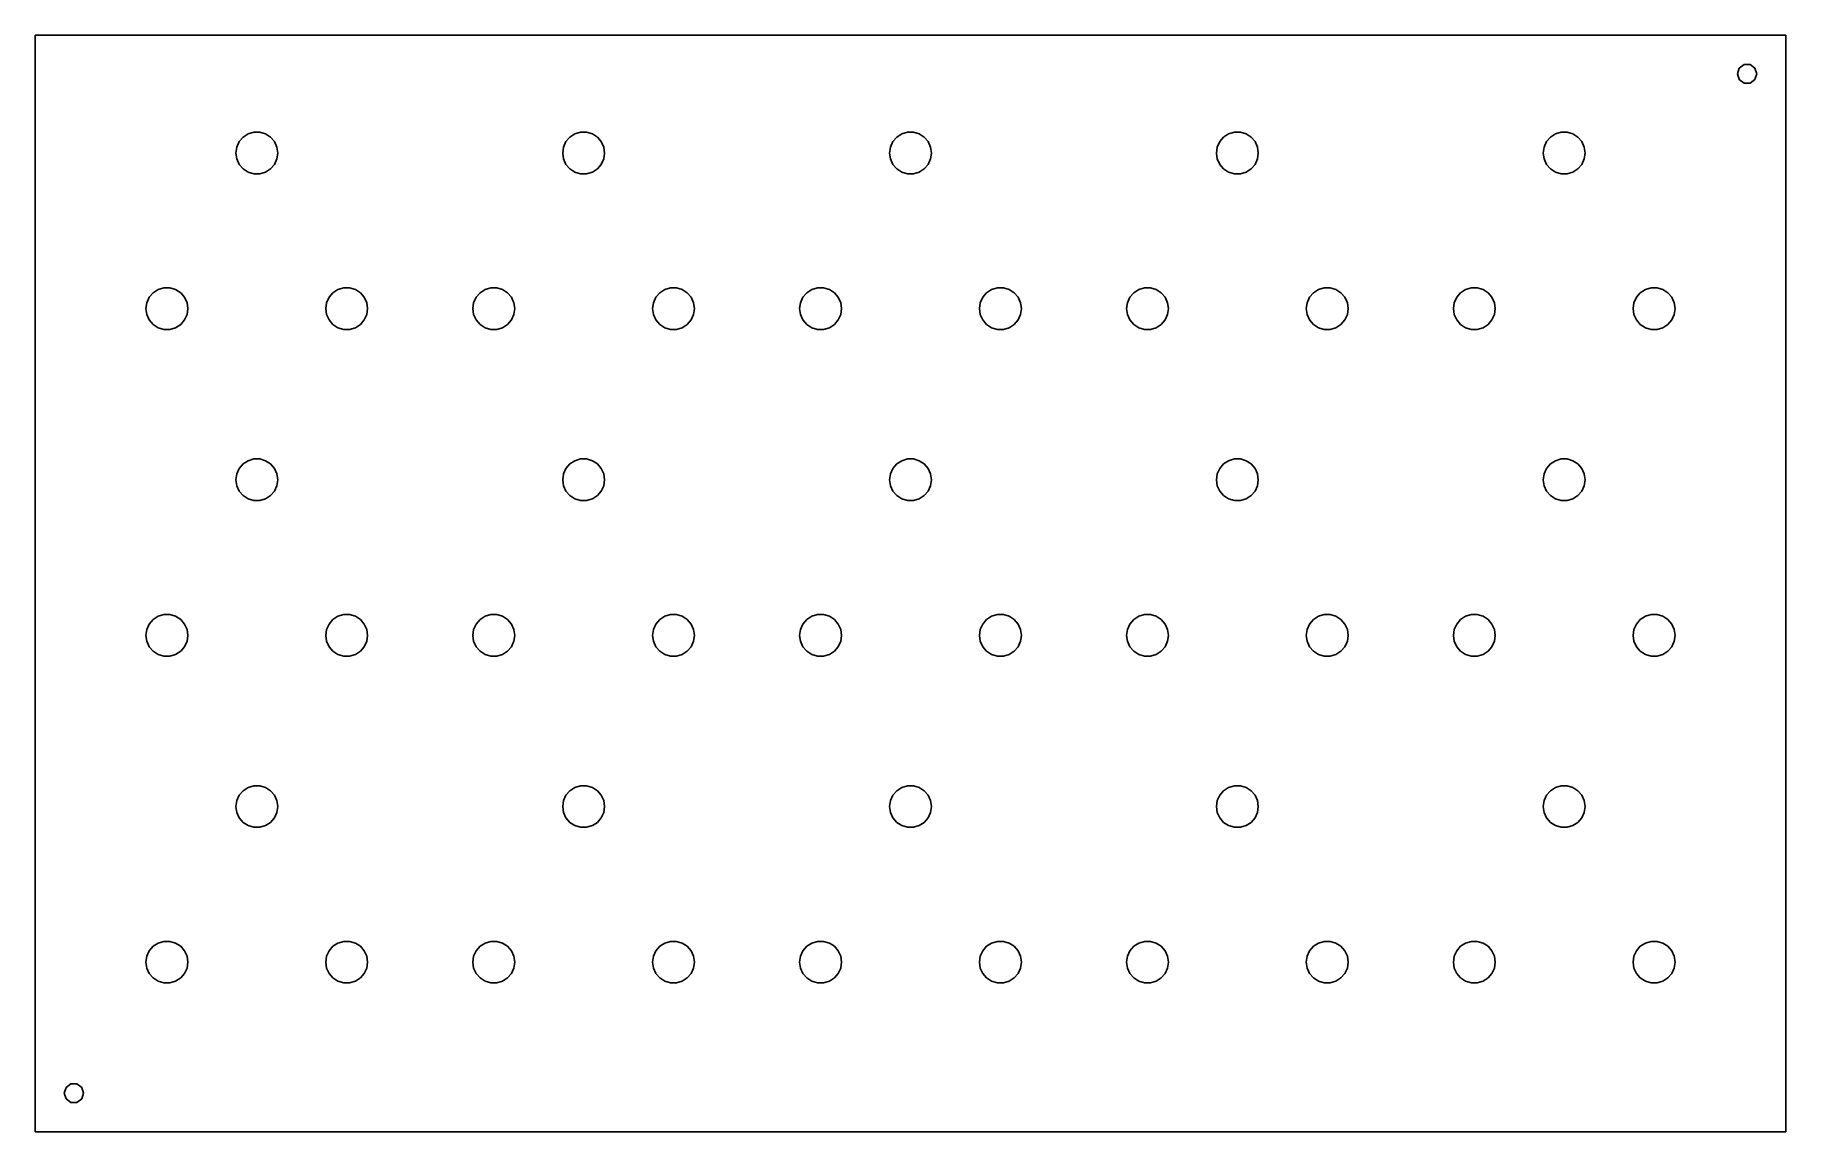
# Model space of a CAD drawing. Header units: metres. Extents: x -286 to 286, y -179 to 179.
import ezdxf

# ---------------------------------------------------------------- set-up
doc = ezdxf.new("R2010")
doc.units = ezdxf.units.M

msp = doc.modelspace()

# ---------------------------------------------------------------- linework, layer by layer
for p, q in [((285.75, 179.07), (-285.75, 179.07)), ((-285.75, 179.07), (-285.75, -179.07)), ((285.75, -179.07), (285.75, 179.07)), ((269.875, 166.37), (270.481, 168.236)), ((270.481, 164.504), (269.875, 166.37)), ((270.481, 168.236), (272.069, 169.39)), ((272.069, 169.39), (274.031, 169.39)), ((274.031, 169.39), (275.619, 168.236)), ((275.619, 168.236), (276.225, 166.37)), ((276.225, 166.37), (275.619, 164.504)), ((272.069, 163.35), (270.481, 164.504)), ((274.031, 163.35), (272.069, 163.35)), ((275.619, 164.504), (274.031, 163.35)), ((-219.933, 142.477), (-219.123, 144.25)), ((-219.123, 144.25), (-217.846, 145.724)), ((-217.846, 145.724), (-216.206, 146.778)), ((-216.206, 146.778), (-214.335, 147.327)), ((-214.335, 147.327), (-212.385, 147.327)), ((-212.385, 147.327), (-210.514, 146.778)), ((-210.514, 146.778), (-208.874, 145.724)), ((-208.874, 145.724), (-207.597, 144.25)), ((-207.597, 144.25), (-206.787, 142.477)), ((-113.253, 142.477), (-112.443, 144.25)), ((-112.443, 144.25), (-111.166, 145.724)), ((-111.166, 145.724), (-109.526, 146.778)), ((-109.526, 146.778), (-107.655, 147.327)), ((-107.655, 147.327), (-105.705, 147.327)), ((-105.705, 147.327), (-103.834, 146.778)), ((-103.834, 146.778), (-102.194, 145.724)), ((-102.194, 145.724), (-100.917, 144.25)), ((-100.917, 144.25), (-100.107, 142.477)), ((-6.57253, 142.477), (-5.76257, 144.25)), ((-5.76257, 144.25), (-4.48579, 145.724)), ((-4.48579, 145.724), (-2.84558, 146.778)), ((-2.84558, 146.778), (-0.97485, 147.327)), ((-0.97485, 147.327), (0.97485, 147.327)), ((0.97485, 147.327), (2.84558, 146.778)), ((2.84558, 146.778), (4.48579, 145.724)), ((4.48579, 145.724), (5.76257, 144.25)), ((5.76257, 144.25), (6.57253, 142.477)), ((100.107, 142.477), (100.917, 144.25)), ((100.917, 144.25), (102.194, 145.724)), ((102.194, 145.724), (103.834, 146.778)), ((103.834, 146.778), (105.705, 147.327)), ((105.705, 147.327), (107.655, 147.327)), ((107.655, 147.327), (109.526, 146.778)), ((109.526, 146.778), (111.166, 145.724)), ((111.166, 145.724), (112.443, 144.25)), ((112.443, 144.25), (113.253, 142.477)), ((206.787, 142.477), (207.597, 144.25)), ((207.597, 144.25), (208.874, 145.724)), ((208.874, 145.724), (210.514, 146.778)), ((210.514, 146.778), (212.385, 147.327)), ((212.385, 147.327), (214.335, 147.327)), ((214.335, 147.327), (216.206, 146.778)), ((216.206, 146.778), (217.846, 145.724)), ((217.846, 145.724), (219.123, 144.25)), ((219.123, 144.25), (219.933, 142.477)), ((-220.21, 140.547), (-219.933, 142.477)), ((-219.933, 138.617), (-220.21, 140.547)), ((-219.123, 136.843), (-219.933, 138.617)), ((-206.787, 138.617), (-207.597, 136.843)), ((-206.787, 142.477), (-206.51, 140.547)), ((-206.51, 140.547), (-206.787, 138.617)), ((-113.53, 140.547), (-113.253, 142.477)), ((-113.253, 138.617), (-113.53, 140.547)), ((-112.443, 136.843), (-113.253, 138.617)), ((-100.107, 138.617), (-100.917, 136.843)), ((-100.107, 142.477), (-99.83, 140.547)), ((-99.83, 140.547), (-100.107, 138.617)), ((-6.84999, 140.547), (-6.57253, 142.477)), ((-6.57253, 138.617), (-6.84999, 140.547)), ((-5.76257, 136.843), (-6.57253, 138.617)), ((6.57253, 138.617), (5.76257, 136.843)), ((6.57253, 142.477), (6.84999, 140.547)), ((6.84999, 140.547), (6.57253, 138.617)), ((99.83, 140.547), (100.107, 142.477)), ((100.107, 138.617), (99.83, 140.547)), ((100.917, 136.843), (100.107, 138.617)), ((113.253, 138.617), (112.443, 136.843)), ((113.253, 142.477), (113.53, 140.547)), ((113.53, 140.547), (113.253, 138.617)), ((206.51, 140.547), (206.787, 142.477)), ((206.787, 138.617), (206.51, 140.547)), ((207.597, 136.843), (206.787, 138.617)), ((219.933, 138.617), (219.123, 136.843)), ((219.933, 142.477), (220.21, 140.547)), ((220.21, 140.547), (219.933, 138.617)), ((-217.846, 135.37), (-219.123, 136.843)), ((-216.206, 134.316), (-217.846, 135.37)), ((-214.335, 133.766), (-216.206, 134.316)), ((-212.385, 133.766), (-214.335, 133.766)), ((-210.514, 134.316), (-212.385, 133.766)), ((-208.874, 135.37), (-210.514, 134.316)), ((-207.597, 136.843), (-208.874, 135.37)), ((-111.166, 135.37), (-112.443, 136.843)), ((-109.526, 134.316), (-111.166, 135.37)), ((-107.655, 133.766), (-109.526, 134.316)), ((-105.705, 133.766), (-107.655, 133.766)), ((-103.834, 134.316), (-105.705, 133.766)), ((-102.194, 135.37), (-103.834, 134.316)), ((-100.917, 136.843), (-102.194, 135.37)), ((-4.48579, 135.37), (-5.76257, 136.843)), ((-2.84558, 134.316), (-4.48579, 135.37)), ((-0.97485, 133.766), (-2.84558, 134.316)), ((0.97485, 133.766), (-0.97485, 133.766)), ((2.84558, 134.316), (0.97485, 133.766)), ((4.48579, 135.37), (2.84558, 134.316)), ((5.76257, 136.843), (4.48579, 135.37)), ((102.194, 135.37), (100.917, 136.843)), ((103.834, 134.316), (102.194, 135.37)), ((105.705, 133.766), (103.834, 134.316)), ((107.655, 133.766), (105.705, 133.766)), ((109.526, 134.316), (107.655, 133.766)), ((111.166, 135.37), (109.526, 134.316)), ((112.443, 136.843), (111.166, 135.37)), ((208.874, 135.37), (207.597, 136.843)), ((210.514, 134.316), (208.874, 135.37)), ((212.385, 133.766), (210.514, 134.316)), ((214.335, 133.766), (212.385, 133.766)), ((216.206, 134.316), (214.335, 133.766)), ((217.846, 135.37), (216.206, 134.316)), ((219.123, 136.843), (217.846, 135.37)), ((-249.539, 89.7467), (-249.262, 91.6765)), ((-249.262, 91.6765), (-248.452, 93.4501)), ((-248.452, 93.4501), (-247.175, 94.9236)), ((-247.175, 94.9236), (-245.535, 95.9776)), ((-245.535, 95.9776), (-243.664, 96.5269)), ((-243.664, 96.5269), (-241.715, 96.5269)), ((-241.715, 96.5269), (-239.844, 95.9776)), ((-239.844, 95.9776), (-238.204, 94.9236)), ((-238.204, 94.9236), (-236.927, 93.4501)), ((-236.927, 93.4501), (-236.117, 91.6765)), ((-236.117, 91.6765), (-235.839, 89.7467)), ((-190.881, 89.7467), (-190.603, 91.6765)), ((-190.603, 91.6765), (-189.793, 93.4501)), ((-189.793, 93.4501), (-188.516, 94.9236)), ((-188.516, 94.9236), (-186.876, 95.9776)), ((-186.876, 95.9776), (-185.005, 96.5269)), ((-185.005, 96.5269), (-183.056, 96.5269)), ((-183.056, 96.5269), (-181.185, 95.9776)), ((-181.185, 95.9776), (-179.545, 94.9236)), ((-179.545, 94.9236), (-178.268, 93.4501)), ((-178.268, 93.4501), (-177.458, 91.6765)), ((-177.458, 91.6765), (-177.181, 89.7467)), ((-142.859, 89.7467), (-142.582, 91.6765)), ((-142.582, 91.6765), (-141.772, 93.4501)), ((-141.772, 93.4501), (-140.495, 94.9236)), ((-140.495, 94.9236), (-138.855, 95.9776)), ((-138.855, 95.9776), (-136.984, 96.5269)), ((-136.984, 96.5269), (-135.035, 96.5269)), ((-135.035, 96.5269), (-133.164, 95.9776)), ((-133.164, 95.9776), (-131.524, 94.9236)), ((-131.524, 94.9236), (-130.247, 93.4501)), ((-130.247, 93.4501), (-129.437, 91.6765)), ((-129.437, 91.6765), (-129.159, 89.7467)), ((-84.2006, 89.7467), (-83.9231, 91.6765)), ((-83.9231, 91.6765), (-83.1132, 93.4501)), ((-83.1132, 93.4501), (-81.8364, 94.9236)), ((-81.8364, 94.9236), (-80.1962, 95.9776)), ((-80.1962, 95.9776), (-78.3255, 96.5269)), ((-78.3255, 96.5269), (-76.3757, 96.5269)), ((-76.3757, 96.5269), (-74.505, 95.9776)), ((-74.505, 95.9776), (-72.8648, 94.9236)), ((-72.8648, 94.9236), (-71.588, 93.4501)), ((-71.588, 93.4501), (-70.7781, 91.6765)), ((-70.7781, 91.6765), (-70.5006, 89.7467)), ((-36.1794, 89.7467), (-35.9019, 91.6765)), ((-35.9019, 91.6765), (-35.092, 93.4501)), ((-35.092, 93.4501), (-33.8152, 94.9236)), ((-33.8152, 94.9236), (-32.175, 95.9776)), ((-32.175, 95.9776), (-30.3042, 96.5269)), ((-30.3042, 96.5269), (-28.3545, 96.5269)), ((-28.3545, 96.5269), (-26.4838, 95.9776)), ((-26.4838, 95.9776), (-24.8436, 94.9236)), ((-24.8436, 94.9236), (-23.5668, 93.4501)), ((-23.5668, 93.4501), (-22.7569, 91.6765)), ((-22.7569, 91.6765), (-22.4794, 89.7467)), ((22.4794, 89.7467), (22.7569, 91.6765)), ((22.7569, 91.6765), (23.5668, 93.4501)), ((23.5668, 93.4501), (24.8436, 94.9236)), ((24.8436, 94.9236), (26.4838, 95.9776)), ((26.4838, 95.9776), (28.3545, 96.5269)), ((28.3545, 96.5269), (30.3042, 96.5269)), ((30.3042, 96.5269), (32.175, 95.9776)), ((32.175, 95.9776), (33.8152, 94.9236)), ((33.8152, 94.9236), (35.092, 93.4501)), ((35.092, 93.4501), (35.9019, 91.6765)), ((35.9019, 91.6765), (36.1794, 89.7467)), ((70.5006, 89.7467), (70.7781, 91.6765)), ((70.7781, 91.6765), (71.588, 93.4501)), ((71.588, 93.4501), (72.8648, 94.9236)), ((72.8648, 94.9236), (74.505, 95.9776)), ((74.505, 95.9776), (76.3757, 96.5269)), ((76.3757, 96.5269), (78.3255, 96.5269)), ((78.3255, 96.5269), (80.1962, 95.9776)), ((80.1962, 95.9776), (81.8364, 94.9236)), ((81.8364, 94.9236), (83.1132, 93.4501)), ((83.1132, 93.4501), (83.9231, 91.6765)), ((83.9231, 91.6765), (84.2006, 89.7467)), ((129.159, 89.7467), (129.437, 91.6765)), ((129.437, 91.6765), (130.247, 93.4501)), ((130.247, 93.4501), (131.524, 94.9236)), ((131.524, 94.9236), (133.164, 95.9776)), ((133.164, 95.9776), (135.035, 96.5269)), ((135.035, 96.5269), (136.984, 96.5269)), ((136.984, 96.5269), (138.855, 95.9776)), ((138.855, 95.9776), (140.495, 94.9236)), ((140.495, 94.9236), (141.772, 93.4501)), ((141.772, 93.4501), (142.582, 91.6765)), ((142.582, 91.6765), (142.859, 89.7467)), ((177.181, 89.7467), (177.458, 91.6765)), ((177.458, 91.6765), (178.268, 93.4501)), ((178.268, 93.4501), (179.545, 94.9236)), ((179.545, 94.9236), (181.185, 95.9776)), ((181.185, 95.9776), (183.056, 96.5269)), ((183.056, 96.5269), (185.005, 96.5269)), ((185.005, 96.5269), (186.876, 95.9776)), ((186.876, 95.9776), (188.516, 94.9236)), ((188.516, 94.9236), (189.793, 93.4501)), ((189.793, 93.4501), (190.603, 91.6765)), ((190.603, 91.6765), (190.881, 89.7467)), ((235.839, 89.7467), (236.117, 91.6765)), ((236.117, 91.6765), (236.927, 93.4501)), ((236.927, 93.4501), (238.204, 94.9236)), ((238.204, 94.9236), (239.844, 95.9776)), ((239.844, 95.9776), (241.715, 96.5269)), ((241.715, 96.5269), (243.664, 96.5269)), ((243.664, 96.5269), (245.535, 95.9776)), ((245.535, 95.9776), (247.175, 94.9236)), ((247.175, 94.9236), (248.452, 93.4501)), ((248.452, 93.4501), (249.262, 91.6765)), ((249.262, 91.6765), (249.539, 89.7467)), ((-249.262, 87.8168), (-249.539, 89.7467)), ((-248.452, 86.0433), (-249.262, 87.8168)), ((-247.175, 84.5698), (-248.452, 86.0433)), ((-236.927, 86.0433), (-238.204, 84.5698)), ((-236.117, 87.8168), (-236.927, 86.0433)), ((-235.839, 89.7467), (-236.117, 87.8168)), ((-190.603, 87.8168), (-190.881, 89.7467)), ((-189.793, 86.0433), (-190.603, 87.8168)), ((-188.516, 84.5698), (-189.793, 86.0433)), ((-178.268, 86.0433), (-179.545, 84.5698)), ((-177.458, 87.8168), (-178.268, 86.0433)), ((-177.181, 89.7467), (-177.458, 87.8168)), ((-142.582, 87.8168), (-142.859, 89.7467)), ((-141.772, 86.0433), (-142.582, 87.8168)), ((-140.495, 84.5698), (-141.772, 86.0433)), ((-130.247, 86.0433), (-131.524, 84.5698)), ((-129.437, 87.8168), (-130.247, 86.0433)), ((-129.159, 89.7467), (-129.437, 87.8168)), ((-83.9231, 87.8168), (-84.2006, 89.7467)), ((-83.1132, 86.0433), (-83.9231, 87.8168)), ((-81.8364, 84.5698), (-83.1132, 86.0433)), ((-71.588, 86.0433), (-72.8648, 84.5698)), ((-70.7781, 87.8168), (-71.588, 86.0433)), ((-70.5006, 89.7467), (-70.7781, 87.8168)), ((-35.9019, 87.8168), (-36.1794, 89.7467)), ((-35.092, 86.0433), (-35.9019, 87.8168)), ((-33.8152, 84.5698), (-35.092, 86.0433)), ((-23.5668, 86.0433), (-24.8436, 84.5698)), ((-22.7569, 87.8168), (-23.5668, 86.0433)), ((-22.4794, 89.7467), (-22.7569, 87.8168)), ((22.7569, 87.8168), (22.4794, 89.7467)), ((23.5668, 86.0433), (22.7569, 87.8168)), ((24.8436, 84.5698), (23.5668, 86.0433)), ((35.092, 86.0433), (33.8152, 84.5698)), ((35.9019, 87.8168), (35.092, 86.0433)), ((36.1794, 89.7467), (35.9019, 87.8168)), ((70.7781, 87.8168), (70.5006, 89.7467)), ((71.588, 86.0433), (70.7781, 87.8168)), ((72.8648, 84.5698), (71.588, 86.0433)), ((83.1132, 86.0433), (81.8364, 84.5698)), ((83.9231, 87.8168), (83.1132, 86.0433)), ((84.2006, 89.7467), (83.9231, 87.8168)), ((129.437, 87.8168), (129.159, 89.7467)), ((130.247, 86.0433), (129.437, 87.8168)), ((131.524, 84.5698), (130.247, 86.0433)), ((141.772, 86.0433), (140.495, 84.5698)), ((142.582, 87.8168), (141.772, 86.0433)), ((142.859, 89.7467), (142.582, 87.8168)), ((177.458, 87.8168), (177.181, 89.7467)), ((178.268, 86.0433), (177.458, 87.8168)), ((179.545, 84.5698), (178.268, 86.0433)), ((189.793, 86.0433), (188.516, 84.5698)), ((190.603, 87.8168), (189.793, 86.0433)), ((190.881, 89.7467), (190.603, 87.8168)), ((236.117, 87.8168), (235.839, 89.7467)), ((236.927, 86.0433), (236.117, 87.8168)), ((238.204, 84.5698), (236.927, 86.0433)), ((248.452, 86.0433), (247.175, 84.5698)), ((249.262, 87.8168), (248.452, 86.0433)), ((249.539, 89.7467), (249.262, 87.8168)), ((-245.535, 83.5157), (-247.175, 84.5698)), ((-243.664, 82.9664), (-245.535, 83.5157)), ((-241.715, 82.9664), (-243.664, 82.9664)), ((-239.844, 83.5157), (-241.715, 82.9664)), ((-238.204, 84.5698), (-239.844, 83.5157)), ((-186.876, 83.5157), (-188.516, 84.5698)), ((-185.005, 82.9664), (-186.876, 83.5157)), ((-183.056, 82.9664), (-185.005, 82.9664)), ((-181.185, 83.5157), (-183.056, 82.9664)), ((-179.545, 84.5698), (-181.185, 83.5157)), ((-138.855, 83.5157), (-140.495, 84.5698)), ((-136.984, 82.9664), (-138.855, 83.5157)), ((-135.035, 82.9664), (-136.984, 82.9664)), ((-133.164, 83.5157), (-135.035, 82.9664)), ((-131.524, 84.5698), (-133.164, 83.5157)), ((-80.1962, 83.5157), (-81.8364, 84.5698)), ((-78.3255, 82.9664), (-80.1962, 83.5157)), ((-76.3757, 82.9664), (-78.3255, 82.9664)), ((-74.505, 83.5157), (-76.3757, 82.9664)), ((-72.8648, 84.5698), (-74.505, 83.5157)), ((-32.175, 83.5157), (-33.8152, 84.5698)), ((-30.3042, 82.9664), (-32.175, 83.5157)), ((-28.3545, 82.9664), (-30.3042, 82.9664)), ((-26.4838, 83.5157), (-28.3545, 82.9664)), ((-24.8436, 84.5698), (-26.4838, 83.5157)), ((26.4838, 83.5157), (24.8436, 84.5698)), ((28.3545, 82.9664), (26.4838, 83.5157)), ((30.3042, 82.9664), (28.3545, 82.9664)), ((32.175, 83.5157), (30.3042, 82.9664)), ((33.8152, 84.5698), (32.175, 83.5157)), ((74.505, 83.5157), (72.8648, 84.5698)), ((76.3757, 82.9664), (74.505, 83.5157)), ((78.3255, 82.9664), (76.3757, 82.9664)), ((80.1962, 83.5157), (78.3255, 82.9664)), ((81.8364, 84.5698), (80.1962, 83.5157)), ((133.164, 83.5157), (131.524, 84.5698)), ((135.035, 82.9664), (133.164, 83.5157)), ((136.984, 82.9664), (135.035, 82.9664)), ((138.855, 83.5157), (136.984, 82.9664)), ((140.495, 84.5698), (138.855, 83.5157)), ((181.185, 83.5157), (179.545, 84.5698)), ((183.056, 82.9664), (181.185, 83.5157)), ((185.005, 82.9664), (183.056, 82.9664)), ((186.876, 83.5157), (185.005, 82.9664)), ((188.516, 84.5698), (186.876, 83.5157)), ((239.844, 83.5157), (238.204, 84.5698)), ((241.715, 82.9664), (239.844, 83.5157)), ((243.664, 82.9664), (241.715, 82.9664)), ((245.535, 83.5157), (243.664, 82.9664)), ((247.175, 84.5698), (245.535, 83.5157)), ((-217.846, 39.0435), (-216.206, 40.0976)), ((-216.206, 40.0976), (-214.335, 40.6469)), ((-214.335, 40.6469), (-212.385, 40.6469)), ((-212.385, 40.6469), (-210.514, 40.0976)), ((-210.514, 40.0976), (-208.874, 39.0435)), ((-111.166, 39.0435), (-109.526, 40.0976)), ((-109.526, 40.0976), (-107.655, 40.6469)), ((-107.655, 40.6469), (-105.705, 40.6469)), ((-105.705, 40.6469), (-103.834, 40.0976)), ((-103.834, 40.0976), (-102.194, 39.0435)), ((-4.48579, 39.0435), (-2.84558, 40.0976)), ((-2.84558, 40.0976), (-0.97485, 40.6469)), ((-0.97485, 40.6469), (0.97485, 40.6469)), ((0.97485, 40.6469), (2.84558, 40.0976)), ((2.84558, 40.0976), (4.48579, 39.0435)), ((102.194, 39.0435), (103.834, 40.0976)), ((103.834, 40.0976), (105.705, 40.6469)), ((105.705, 40.6469), (107.655, 40.6469)), ((107.655, 40.6469), (109.526, 40.0976)), ((109.526, 40.0976), (111.166, 39.0435)), ((208.874, 39.0435), (210.514, 40.0976)), ((210.514, 40.0976), (212.385, 40.6469)), ((212.385, 40.6469), (214.335, 40.6469)), ((214.335, 40.6469), (216.206, 40.0976)), ((216.206, 40.0976), (217.846, 39.0435)), ((-220.21, 33.8667), (-219.933, 35.7965)), ((-219.933, 35.7965), (-219.123, 37.5701)), ((-219.123, 37.5701), (-217.846, 39.0435)), ((-208.874, 39.0435), (-207.597, 37.5701)), ((-207.597, 37.5701), (-206.787, 35.7965)), ((-206.787, 35.7965), (-206.51, 33.8667)), ((-113.53, 33.8667), (-113.253, 35.7965)), ((-113.253, 35.7965), (-112.443, 37.5701)), ((-112.443, 37.5701), (-111.166, 39.0435)), ((-102.194, 39.0435), (-100.917, 37.5701)), ((-100.917, 37.5701), (-100.107, 35.7965)), ((-100.107, 35.7965), (-99.83, 33.8667)), ((-6.84999, 33.8667), (-6.57253, 35.7965)), ((-6.57253, 35.7965), (-5.76257, 37.5701)), ((-5.76257, 37.5701), (-4.48579, 39.0435)), ((4.48579, 39.0435), (5.76257, 37.5701)), ((5.76257, 37.5701), (6.57253, 35.7965)), ((6.57253, 35.7965), (6.84999, 33.8667)), ((99.83, 33.8667), (100.107, 35.7965)), ((100.107, 35.7965), (100.917, 37.5701)), ((100.917, 37.5701), (102.194, 39.0435)), ((111.166, 39.0435), (112.443, 37.5701)), ((112.443, 37.5701), (113.253, 35.7965)), ((113.253, 35.7965), (113.53, 33.8667)), ((206.51, 33.8667), (206.787, 35.7965)), ((206.787, 35.7965), (207.597, 37.5701)), ((207.597, 37.5701), (208.874, 39.0435)), ((217.846, 39.0435), (219.123, 37.5701)), ((219.123, 37.5701), (219.933, 35.7965)), ((219.933, 35.7965), (220.21, 33.8667)), ((-219.933, 31.9368), (-220.21, 33.8667)), ((-219.123, 30.1633), (-219.933, 31.9368)), ((-217.846, 28.6898), (-219.123, 30.1633)), ((-216.206, 27.6357), (-217.846, 28.6898)), ((-208.874, 28.6898), (-210.514, 27.6357)), ((-207.597, 30.1633), (-208.874, 28.6898)), ((-206.787, 31.9368), (-207.597, 30.1633)), ((-206.51, 33.8667), (-206.787, 31.9368)), ((-113.253, 31.9368), (-113.53, 33.8667)), ((-112.443, 30.1633), (-113.253, 31.9368)), ((-111.166, 28.6898), (-112.443, 30.1633)), ((-109.526, 27.6357), (-111.166, 28.6898)), ((-102.194, 28.6898), (-103.834, 27.6357)), ((-100.917, 30.1633), (-102.194, 28.6898)), ((-100.107, 31.9368), (-100.917, 30.1633)), ((-99.83, 33.8667), (-100.107, 31.9368)), ((-6.57253, 31.9368), (-6.84999, 33.8667)), ((-5.76257, 30.1633), (-6.57253, 31.9368)), ((-4.48579, 28.6898), (-5.76257, 30.1633)), ((-2.84558, 27.6357), (-4.48579, 28.6898)), ((4.48579, 28.6898), (2.84558, 27.6357)), ((5.76257, 30.1633), (4.48579, 28.6898)), ((6.57253, 31.9368), (5.76257, 30.1633)), ((6.84999, 33.8667), (6.57253, 31.9368)), ((100.107, 31.9368), (99.83, 33.8667)), ((100.917, 30.1633), (100.107, 31.9368)), ((102.194, 28.6898), (100.917, 30.1633)), ((103.834, 27.6357), (102.194, 28.6898)), ((111.166, 28.6898), (109.526, 27.6357)), ((112.443, 30.1633), (111.166, 28.6898)), ((113.253, 31.9368), (112.443, 30.1633)), ((113.53, 33.8667), (113.253, 31.9368)), ((206.787, 31.9368), (206.51, 33.8667)), ((207.597, 30.1633), (206.787, 31.9368)), ((208.874, 28.6898), (207.597, 30.1633)), ((210.514, 27.6357), (208.874, 28.6898)), ((217.846, 28.6898), (216.206, 27.6357)), ((219.123, 30.1633), (217.846, 28.6898)), ((219.933, 31.9368), (219.123, 30.1633)), ((220.21, 33.8667), (219.933, 31.9368)), ((-214.335, 27.0864), (-216.206, 27.6357)), ((-212.385, 27.0864), (-214.335, 27.0864)), ((-210.514, 27.6357), (-212.385, 27.0864)), ((-107.655, 27.0864), (-109.526, 27.6357)), ((-105.705, 27.0864), (-107.655, 27.0864)), ((-103.834, 27.6357), (-105.705, 27.0864)), ((-0.97485, 27.0864), (-2.84558, 27.6357)), ((0.97485, 27.0864), (-0.97485, 27.0864)), ((2.84558, 27.6357), (0.97485, 27.0864)), ((105.705, 27.0864), (103.834, 27.6357)), ((107.655, 27.0864), (105.705, 27.0864)), ((109.526, 27.6357), (107.655, 27.0864)), ((212.385, 27.0864), (210.514, 27.6357)), ((214.335, 27.0864), (212.385, 27.0864)), ((216.206, 27.6357), (214.335, 27.0864)), ((-247.175, -11.7564), (-245.535, -10.7023)), ((-245.535, -10.7023), (-243.664, -10.153)), ((-243.664, -10.153), (-241.715, -10.153)), ((-241.715, -10.153), (-239.844, -10.7023)), ((-239.844, -10.7023), (-238.204, -11.7564)), ((-188.516, -11.7564), (-186.876, -10.7023)), ((-186.876, -10.7023), (-185.005, -10.153)), ((-185.005, -10.153), (-183.056, -10.153)), ((-183.056, -10.153), (-181.185, -10.7023)), ((-181.185, -10.7023), (-179.545, -11.7564)), ((-140.495, -11.7564), (-138.855, -10.7023)), ((-138.855, -10.7023), (-136.984, -10.153)), ((-136.984, -10.153), (-135.035, -10.153)), ((-135.035, -10.153), (-133.164, -10.7023)), ((-133.164, -10.7023), (-131.524, -11.7564)), ((-81.8364, -11.7564), (-80.1962, -10.7023)), ((-80.1962, -10.7023), (-78.3255, -10.153)), ((-78.3255, -10.153), (-76.3757, -10.153)), ((-76.3757, -10.153), (-74.505, -10.7023)), ((-74.505, -10.7023), (-72.8648, -11.7564)), ((-33.8152, -11.7564), (-32.175, -10.7023)), ((-32.175, -10.7023), (-30.3042, -10.153)), ((-30.3042, -10.153), (-28.3545, -10.153)), ((-28.3545, -10.153), (-26.4838, -10.7023)), ((-26.4838, -10.7023), (-24.8436, -11.7564)), ((24.8436, -11.7564), (26.4838, -10.7023)), ((26.4838, -10.7023), (28.3545, -10.153)), ((28.3545, -10.153), (30.3042, -10.153)), ((30.3042, -10.153), (32.175, -10.7023)), ((32.175, -10.7023), (33.8152, -11.7564)), ((72.8648, -11.7564), (74.505, -10.7023)), ((74.505, -10.7023), (76.3757, -10.153)), ((76.3757, -10.153), (78.3255, -10.153)), ((78.3255, -10.153), (80.1962, -10.7023)), ((80.1962, -10.7023), (81.8364, -11.7564)), ((131.524, -11.7564), (133.164, -10.7023)), ((133.164, -10.7023), (135.035, -10.153)), ((135.035, -10.153), (136.984, -10.153)), ((136.984, -10.153), (138.855, -10.7023)), ((138.855, -10.7023), (140.495, -11.7564)), ((179.545, -11.7564), (181.185, -10.7023)), ((181.185, -10.7023), (183.056, -10.153)), ((183.056, -10.153), (185.005, -10.153)), ((185.005, -10.153), (186.876, -10.7023)), ((186.876, -10.7023), (188.516, -11.7564)), ((238.204, -11.7564), (239.844, -10.7023)), ((239.844, -10.7023), (241.715, -10.153)), ((241.715, -10.153), (243.664, -10.153)), ((243.664, -10.153), (245.535, -10.7023)), ((245.535, -10.7023), (247.175, -11.7564)), ((-249.539, -16.9333), (-249.262, -15.0035)), ((-249.262, -18.8632), (-249.539, -16.9333)), ((-249.262, -15.0035), (-248.452, -13.2299)), ((-248.452, -13.2299), (-247.175, -11.7564)), ((-238.204, -11.7564), (-236.927, -13.2299)), ((-236.927, -13.2299), (-236.117, -15.0035)), ((-236.117, -15.0035), (-235.839, -16.9333)), ((-235.839, -16.9333), (-236.117, -18.8632)), ((-190.881, -16.9333), (-190.603, -15.0035)), ((-190.603, -18.8632), (-190.881, -16.9333)), ((-190.603, -15.0035), (-189.793, -13.2299)), ((-189.793, -13.2299), (-188.516, -11.7564)), ((-179.545, -11.7564), (-178.268, -13.2299)), ((-178.268, -13.2299), (-177.458, -15.0035)), ((-177.458, -15.0035), (-177.181, -16.9333)), ((-177.181, -16.9333), (-177.458, -18.8632)), ((-142.859, -16.9333), (-142.582, -15.0035)), ((-142.582, -18.8632), (-142.859, -16.9333)), ((-142.582, -15.0035), (-141.772, -13.2299)), ((-141.772, -13.2299), (-140.495, -11.7564)), ((-131.524, -11.7564), (-130.247, -13.2299)), ((-130.247, -13.2299), (-129.437, -15.0035)), ((-129.437, -15.0035), (-129.159, -16.9333)), ((-129.159, -16.9333), (-129.437, -18.8632)), ((-84.2006, -16.9333), (-83.9231, -15.0035)), ((-83.9231, -18.8632), (-84.2006, -16.9333)), ((-83.9231, -15.0035), (-83.1132, -13.2299)), ((-83.1132, -13.2299), (-81.8364, -11.7564)), ((-72.8648, -11.7564), (-71.588, -13.2299)), ((-71.588, -13.2299), (-70.7781, -15.0035)), ((-70.7781, -15.0035), (-70.5006, -16.9333)), ((-70.5006, -16.9333), (-70.7781, -18.8632)), ((-36.1794, -16.9333), (-35.9019, -15.0035)), ((-35.9019, -18.8632), (-36.1794, -16.9333)), ((-35.9019, -15.0035), (-35.092, -13.2299)), ((-35.092, -13.2299), (-33.8152, -11.7564)), ((-24.8436, -11.7564), (-23.5668, -13.2299)), ((-23.5668, -13.2299), (-22.7569, -15.0035)), ((-22.7569, -15.0035), (-22.4794, -16.9333)), ((-22.4794, -16.9333), (-22.7569, -18.8632)), ((22.4794, -16.9333), (22.7569, -15.0035)), ((22.7569, -18.8632), (22.4794, -16.9333)), ((22.7569, -15.0035), (23.5668, -13.2299)), ((23.5668, -13.2299), (24.8436, -11.7564)), ((33.8152, -11.7564), (35.092, -13.2299)), ((35.092, -13.2299), (35.9019, -15.0035)), ((35.9019, -15.0035), (36.1794, -16.9333)), ((36.1794, -16.9333), (35.9019, -18.8632)), ((70.5006, -16.9333), (70.7781, -15.0035)), ((70.7781, -18.8632), (70.5006, -16.9333)), ((70.7781, -15.0035), (71.588, -13.2299)), ((71.588, -13.2299), (72.8648, -11.7564)), ((81.8364, -11.7564), (83.1132, -13.2299)), ((83.1132, -13.2299), (83.9231, -15.0035)), ((83.9231, -15.0035), (84.2006, -16.9333)), ((84.2006, -16.9333), (83.9231, -18.8632)), ((129.159, -16.9333), (129.437, -15.0035)), ((129.437, -18.8632), (129.159, -16.9333)), ((129.437, -15.0035), (130.247, -13.2299)), ((130.247, -13.2299), (131.524, -11.7564)), ((140.495, -11.7564), (141.772, -13.2299)), ((141.772, -13.2299), (142.582, -15.0035)), ((142.582, -15.0035), (142.859, -16.9333)), ((142.859, -16.9333), (142.582, -18.8632)), ((177.181, -16.9333), (177.458, -15.0035)), ((177.458, -18.8632), (177.181, -16.9333)), ((177.458, -15.0035), (178.268, -13.2299)), ((178.268, -13.2299), (179.545, -11.7564)), ((188.516, -11.7564), (189.793, -13.2299)), ((189.793, -13.2299), (190.603, -15.0035)), ((190.603, -15.0035), (190.881, -16.9333)), ((190.881, -16.9333), (190.603, -18.8632)), ((235.839, -16.9333), (236.117, -15.0035)), ((236.117, -18.8632), (235.839, -16.9333)), ((236.117, -15.0035), (236.927, -13.2299)), ((236.927, -13.2299), (238.204, -11.7564)), ((247.175, -11.7564), (248.452, -13.2299)), ((248.452, -13.2299), (249.262, -15.0035)), ((249.262, -15.0035), (249.539, -16.9333)), ((249.539, -16.9333), (249.262, -18.8632)), ((-248.452, -20.6367), (-249.262, -18.8632)), ((-247.175, -22.1102), (-248.452, -20.6367)), ((-245.535, -23.1643), (-247.175, -22.1102)), ((-238.204, -22.1102), (-239.844, -23.1643)), ((-236.927, -20.6367), (-238.204, -22.1102)), ((-236.117, -18.8632), (-236.927, -20.6367)), ((-189.793, -20.6367), (-190.603, -18.8632)), ((-188.516, -22.1102), (-189.793, -20.6367)), ((-186.876, -23.1643), (-188.516, -22.1102)), ((-179.545, -22.1102), (-181.185, -23.1643)), ((-178.268, -20.6367), (-179.545, -22.1102)), ((-177.458, -18.8632), (-178.268, -20.6367)), ((-141.772, -20.6367), (-142.582, -18.8632)), ((-140.495, -22.1102), (-141.772, -20.6367)), ((-138.855, -23.1643), (-140.495, -22.1102)), ((-131.524, -22.1102), (-133.164, -23.1643)), ((-130.247, -20.6367), (-131.524, -22.1102)), ((-129.437, -18.8632), (-130.247, -20.6367)), ((-83.1132, -20.6367), (-83.9231, -18.8632)), ((-81.8364, -22.1102), (-83.1132, -20.6367)), ((-80.1962, -23.1643), (-81.8364, -22.1102)), ((-72.8648, -22.1102), (-74.505, -23.1643)), ((-71.588, -20.6367), (-72.8648, -22.1102)), ((-70.7781, -18.8632), (-71.588, -20.6367)), ((-35.092, -20.6367), (-35.9019, -18.8632)), ((-33.8152, -22.1102), (-35.092, -20.6367)), ((-32.175, -23.1643), (-33.8152, -22.1102)), ((-24.8436, -22.1102), (-26.4838, -23.1643)), ((-23.5668, -20.6367), (-24.8436, -22.1102)), ((-22.7569, -18.8632), (-23.5668, -20.6367)), ((23.5668, -20.6367), (22.7569, -18.8632)), ((24.8436, -22.1102), (23.5668, -20.6367)), ((26.4838, -23.1643), (24.8436, -22.1102)), ((33.8152, -22.1102), (32.175, -23.1643)), ((35.092, -20.6367), (33.8152, -22.1102)), ((35.9019, -18.8632), (35.092, -20.6367)), ((71.588, -20.6367), (70.7781, -18.8632)), ((72.8648, -22.1102), (71.588, -20.6367)), ((74.505, -23.1643), (72.8648, -22.1102)), ((81.8364, -22.1102), (80.1962, -23.1643)), ((83.1132, -20.6367), (81.8364, -22.1102)), ((83.9231, -18.8632), (83.1132, -20.6367)), ((130.247, -20.6367), (129.437, -18.8632)), ((131.524, -22.1102), (130.247, -20.6367)), ((133.164, -23.1643), (131.524, -22.1102)), ((140.495, -22.1102), (138.855, -23.1643)), ((141.772, -20.6367), (140.495, -22.1102)), ((142.582, -18.8632), (141.772, -20.6367)), ((178.268, -20.6367), (177.458, -18.8632)), ((179.545, -22.1102), (178.268, -20.6367)), ((181.185, -23.1643), (179.545, -22.1102)), ((188.516, -22.1102), (186.876, -23.1643)), ((189.793, -20.6367), (188.516, -22.1102)), ((190.603, -18.8632), (189.793, -20.6367)), ((236.927, -20.6367), (236.117, -18.8632)), ((238.204, -22.1102), (236.927, -20.6367)), ((239.844, -23.1643), (238.204, -22.1102)), ((247.175, -22.1102), (245.535, -23.1643)), ((248.452, -20.6367), (247.175, -22.1102)), ((249.262, -18.8632), (248.452, -20.6367)), ((-243.664, -23.7136), (-245.535, -23.1643)), ((-241.715, -23.7136), (-243.664, -23.7136)), ((-239.844, -23.1643), (-241.715, -23.7136)), ((-185.005, -23.7136), (-186.876, -23.1643)), ((-183.056, -23.7136), (-185.005, -23.7136)), ((-181.185, -23.1643), (-183.056, -23.7136)), ((-136.984, -23.7136), (-138.855, -23.1643)), ((-135.035, -23.7136), (-136.984, -23.7136)), ((-133.164, -23.1643), (-135.035, -23.7136)), ((-78.3255, -23.7136), (-80.1962, -23.1643)), ((-76.3757, -23.7136), (-78.3255, -23.7136)), ((-74.505, -23.1643), (-76.3757, -23.7136)), ((-30.3042, -23.7136), (-32.175, -23.1643)), ((-28.3545, -23.7136), (-30.3042, -23.7136)), ((-26.4838, -23.1643), (-28.3545, -23.7136)), ((28.3545, -23.7136), (26.4838, -23.1643)), ((30.3042, -23.7136), (28.3545, -23.7136)), ((32.175, -23.1643), (30.3042, -23.7136)), ((76.3757, -23.7136), (74.505, -23.1643)), ((78.3255, -23.7136), (76.3757, -23.7136)), ((80.1962, -23.1643), (78.3255, -23.7136)), ((135.035, -23.7136), (133.164, -23.1643)), ((136.984, -23.7136), (135.035, -23.7136)), ((138.855, -23.1643), (136.984, -23.7136)), ((183.056, -23.7136), (181.185, -23.1643)), ((185.005, -23.7136), (183.056, -23.7136)), ((186.876, -23.1643), (185.005, -23.7136)), ((241.715, -23.7136), (239.844, -23.1643)), ((243.664, -23.7136), (241.715, -23.7136)), ((245.535, -23.1643), (243.664, -23.7136)), ((-219.123, -69.1099), (-217.846, -67.6364)), ((-217.846, -67.6364), (-216.206, -66.5824)), ((-216.206, -66.5824), (-214.335, -66.0331)), ((-214.335, -66.0331), (-212.385, -66.0331)), ((-212.385, -66.0331), (-210.514, -66.5824)), ((-210.514, -66.5824), (-208.874, -67.6364)), ((-208.874, -67.6364), (-207.597, -69.1099)), ((-112.443, -69.1099), (-111.166, -67.6364)), ((-111.166, -67.6364), (-109.526, -66.5824)), ((-109.526, -66.5824), (-107.655, -66.0331)), ((-107.655, -66.0331), (-105.705, -66.0331)), ((-105.705, -66.0331), (-103.834, -66.5824)), ((-103.834, -66.5824), (-102.194, -67.6364)), ((-102.194, -67.6364), (-100.917, -69.1099)), ((-5.76257, -69.1099), (-4.48579, -67.6364)), ((-4.48579, -67.6364), (-2.84558, -66.5824)), ((-2.84558, -66.5824), (-0.97485, -66.0331)), ((-0.97485, -66.0331), (0.97485, -66.0331)), ((0.97485, -66.0331), (2.84558, -66.5824)), ((2.84558, -66.5824), (4.48579, -67.6364)), ((4.48579, -67.6364), (5.76257, -69.1099)), ((100.917, -69.1099), (102.194, -67.6364)), ((102.194, -67.6364), (103.834, -66.5824)), ((103.834, -66.5824), (105.705, -66.0331)), ((105.705, -66.0331), (107.655, -66.0331)), ((107.655, -66.0331), (109.526, -66.5824)), ((109.526, -66.5824), (111.166, -67.6364)), ((111.166, -67.6364), (112.443, -69.1099)), ((207.597, -69.1099), (208.874, -67.6364)), ((208.874, -67.6364), (210.514, -66.5824)), ((210.514, -66.5824), (212.385, -66.0331)), ((212.385, -66.0331), (214.335, -66.0331)), ((214.335, -66.0331), (216.206, -66.5824)), ((216.206, -66.5824), (217.846, -67.6364)), ((217.846, -67.6364), (219.123, -69.1099)), ((-220.21, -72.8133), (-219.933, -70.8835)), ((-219.933, -74.7432), (-220.21, -72.8133)), ((-219.933, -70.8835), (-219.123, -69.1099)), ((-207.597, -69.1099), (-206.787, -70.8835)), ((-206.787, -70.8835), (-206.51, -72.8133)), ((-206.51, -72.8133), (-206.787, -74.7432)), ((-113.53, -72.8133), (-113.253, -70.8835)), ((-113.253, -74.7432), (-113.53, -72.8133)), ((-113.253, -70.8835), (-112.443, -69.1099)), ((-100.917, -69.1099), (-100.107, -70.8835)), ((-100.107, -70.8835), (-99.83, -72.8133)), ((-99.83, -72.8133), (-100.107, -74.7432)), ((-6.84999, -72.8133), (-6.57253, -70.8835)), ((-6.57253, -74.7432), (-6.84999, -72.8133)), ((-6.57253, -70.8835), (-5.76257, -69.1099)), ((5.76257, -69.1099), (6.57253, -70.8835)), ((6.57253, -70.8835), (6.84999, -72.8133)), ((6.84999, -72.8133), (6.57253, -74.7432)), ((99.83, -72.8133), (100.107, -70.8835)), ((100.107, -74.7432), (99.83, -72.8133)), ((100.107, -70.8835), (100.917, -69.1099)), ((112.443, -69.1099), (113.253, -70.8835)), ((113.253, -70.8835), (113.53, -72.8133)), ((113.53, -72.8133), (113.253, -74.7432)), ((206.51, -72.8133), (206.787, -70.8835)), ((206.787, -74.7432), (206.51, -72.8133)), ((206.787, -70.8835), (207.597, -69.1099)), ((219.123, -69.1099), (219.933, -70.8835)), ((219.933, -70.8835), (220.21, -72.8133)), ((220.21, -72.8133), (219.933, -74.7432)), ((-219.123, -76.5167), (-219.933, -74.7432)), ((-217.846, -77.9902), (-219.123, -76.5167)), ((-216.206, -79.0443), (-217.846, -77.9902)), ((-214.335, -79.5936), (-216.206, -79.0443)), ((-212.385, -79.5936), (-214.335, -79.5936)), ((-210.514, -79.0443), (-212.385, -79.5936)), ((-208.874, -77.9902), (-210.514, -79.0443)), ((-207.597, -76.5167), (-208.874, -77.9902)), ((-206.787, -74.7432), (-207.597, -76.5167)), ((-112.443, -76.5167), (-113.253, -74.7432)), ((-111.166, -77.9902), (-112.443, -76.5167)), ((-109.526, -79.0443), (-111.166, -77.9902)), ((-107.655, -79.5936), (-109.526, -79.0443)), ((-105.705, -79.5936), (-107.655, -79.5936)), ((-103.834, -79.0443), (-105.705, -79.5936)), ((-102.194, -77.9902), (-103.834, -79.0443)), ((-100.917, -76.5167), (-102.194, -77.9902)), ((-100.107, -74.7432), (-100.917, -76.5167)), ((-5.76257, -76.5167), (-6.57253, -74.7432)), ((-4.48579, -77.9902), (-5.76257, -76.5167)), ((-2.84558, -79.0443), (-4.48579, -77.9902)), ((-0.97485, -79.5936), (-2.84558, -79.0443)), ((0.97485, -79.5936), (-0.97485, -79.5936)), ((2.84558, -79.0443), (0.97485, -79.5936)), ((4.48579, -77.9902), (2.84558, -79.0443)), ((5.76257, -76.5167), (4.48579, -77.9902)), ((6.57253, -74.7432), (5.76257, -76.5167)), ((100.917, -76.5167), (100.107, -74.7432)), ((102.194, -77.9902), (100.917, -76.5167)), ((103.834, -79.0443), (102.194, -77.9902)), ((105.705, -79.5936), (103.834, -79.0443)), ((107.655, -79.5936), (105.705, -79.5936)), ((109.526, -79.0443), (107.655, -79.5936)), ((111.166, -77.9902), (109.526, -79.0443)), ((112.443, -76.5167), (111.166, -77.9902)), ((113.253, -74.7432), (112.443, -76.5167)), ((207.597, -76.5167), (206.787, -74.7432)), ((208.874, -77.9902), (207.597, -76.5167)), ((210.514, -79.0443), (208.874, -77.9902)), ((212.385, -79.5936), (210.514, -79.0443)), ((214.335, -79.5936), (212.385, -79.5936)), ((216.206, -79.0443), (214.335, -79.5936)), ((217.846, -77.9902), (216.206, -79.0443)), ((219.123, -76.5167), (217.846, -77.9902)), ((219.933, -74.7432), (219.123, -76.5167)), ((-249.262, -121.683), (-248.452, -119.91)), ((-248.452, -119.91), (-247.175, -118.436)), ((-247.175, -118.436), (-245.535, -117.382)), ((-245.535, -117.382), (-243.664, -116.833)), ((-243.664, -116.833), (-241.715, -116.833)), ((-241.715, -116.833), (-239.844, -117.382)), ((-239.844, -117.382), (-238.204, -118.436)), ((-238.204, -118.436), (-236.927, -119.91)), ((-236.927, -119.91), (-236.117, -121.683)), ((-190.603, -121.683), (-189.793, -119.91)), ((-189.793, -119.91), (-188.516, -118.436)), ((-188.516, -118.436), (-186.876, -117.382)), ((-186.876, -117.382), (-185.005, -116.833)), ((-185.005, -116.833), (-183.056, -116.833)), ((-183.056, -116.833), (-181.185, -117.382)), ((-181.185, -117.382), (-179.545, -118.436)), ((-179.545, -118.436), (-178.268, -119.91)), ((-178.268, -119.91), (-177.458, -121.683)), ((-142.582, -121.683), (-141.772, -119.91)), ((-141.772, -119.91), (-140.495, -118.436)), ((-140.495, -118.436), (-138.855, -117.382)), ((-138.855, -117.382), (-136.984, -116.833)), ((-136.984, -116.833), (-135.035, -116.833)), ((-135.035, -116.833), (-133.164, -117.382)), ((-133.164, -117.382), (-131.524, -118.436)), ((-131.524, -118.436), (-130.247, -119.91)), ((-130.247, -119.91), (-129.437, -121.683)), ((-83.9231, -121.683), (-83.1132, -119.91)), ((-83.1132, -119.91), (-81.8364, -118.436)), ((-81.8364, -118.436), (-80.1962, -117.382)), ((-80.1962, -117.382), (-78.3255, -116.833)), ((-78.3255, -116.833), (-76.3757, -116.833)), ((-76.3757, -116.833), (-74.505, -117.382)), ((-74.505, -117.382), (-72.8648, -118.436)), ((-72.8648, -118.436), (-71.588, -119.91)), ((-71.588, -119.91), (-70.7781, -121.683)), ((-35.9019, -121.683), (-35.092, -119.91)), ((-35.092, -119.91), (-33.8152, -118.436)), ((-33.8152, -118.436), (-32.175, -117.382)), ((-32.175, -117.382), (-30.3042, -116.833)), ((-30.3042, -116.833), (-28.3545, -116.833)), ((-28.3545, -116.833), (-26.4838, -117.382)), ((-26.4838, -117.382), (-24.8436, -118.436)), ((-24.8436, -118.436), (-23.5668, -119.91)), ((-23.5668, -119.91), (-22.7569, -121.683)), ((22.7569, -121.683), (23.5668, -119.91)), ((23.5668, -119.91), (24.8436, -118.436)), ((24.8436, -118.436), (26.4838, -117.382)), ((26.4838, -117.382), (28.3545, -116.833)), ((28.3545, -116.833), (30.3042, -116.833)), ((30.3042, -116.833), (32.175, -117.382)), ((32.175, -117.382), (33.8152, -118.436)), ((33.8152, -118.436), (35.092, -119.91)), ((35.092, -119.91), (35.9019, -121.683)), ((70.7781, -121.683), (71.588, -119.91)), ((71.588, -119.91), (72.8648, -118.436)), ((72.8648, -118.436), (74.505, -117.382)), ((74.505, -117.382), (76.3757, -116.833)), ((76.3757, -116.833), (78.3255, -116.833)), ((78.3255, -116.833), (80.1962, -117.382)), ((80.1962, -117.382), (81.8364, -118.436)), ((81.8364, -118.436), (83.1132, -119.91)), ((83.1132, -119.91), (83.9231, -121.683)), ((129.437, -121.683), (130.247, -119.91)), ((130.247, -119.91), (131.524, -118.436)), ((131.524, -118.436), (133.164, -117.382)), ((133.164, -117.382), (135.035, -116.833)), ((135.035, -116.833), (136.984, -116.833)), ((136.984, -116.833), (138.855, -117.382)), ((138.855, -117.382), (140.495, -118.436)), ((140.495, -118.436), (141.772, -119.91)), ((141.772, -119.91), (142.582, -121.683)), ((177.458, -121.683), (178.268, -119.91)), ((178.268, -119.91), (179.545, -118.436)), ((179.545, -118.436), (181.185, -117.382)), ((181.185, -117.382), (183.056, -116.833)), ((183.056, -116.833), (185.005, -116.833)), ((185.005, -116.833), (186.876, -117.382)), ((186.876, -117.382), (188.516, -118.436)), ((188.516, -118.436), (189.793, -119.91)), ((189.793, -119.91), (190.603, -121.683)), ((236.117, -121.683), (236.927, -119.91)), ((236.927, -119.91), (238.204, -118.436)), ((238.204, -118.436), (239.844, -117.382)), ((239.844, -117.382), (241.715, -116.833)), ((241.715, -116.833), (243.664, -116.833)), ((243.664, -116.833), (245.535, -117.382)), ((245.535, -117.382), (247.175, -118.436)), ((247.175, -118.436), (248.452, -119.91)), ((248.452, -119.91), (249.262, -121.683)), ((-249.539, -123.613), (-249.262, -121.683)), ((-249.262, -125.543), (-249.539, -123.613)), ((-248.452, -127.317), (-249.262, -125.543)), ((-236.117, -125.543), (-236.927, -127.317)), ((-236.117, -121.683), (-235.839, -123.613)), ((-235.839, -123.613), (-236.117, -125.543)), ((-190.881, -123.613), (-190.603, -121.683)), ((-190.603, -125.543), (-190.881, -123.613)), ((-189.793, -127.317), (-190.603, -125.543)), ((-177.458, -125.543), (-178.268, -127.317)), ((-177.458, -121.683), (-177.181, -123.613)), ((-177.181, -123.613), (-177.458, -125.543)), ((-142.859, -123.613), (-142.582, -121.683)), ((-142.582, -125.543), (-142.859, -123.613)), ((-141.772, -127.317), (-142.582, -125.543)), ((-129.437, -125.543), (-130.247, -127.317)), ((-129.437, -121.683), (-129.159, -123.613)), ((-129.159, -123.613), (-129.437, -125.543)), ((-84.2006, -123.613), (-83.9231, -121.683)), ((-83.9231, -125.543), (-84.2006, -123.613)), ((-83.1132, -127.317), (-83.9231, -125.543)), ((-70.7781, -125.543), (-71.588, -127.317)), ((-70.7781, -121.683), (-70.5006, -123.613)), ((-70.5006, -123.613), (-70.7781, -125.543)), ((-36.1794, -123.613), (-35.9019, -121.683)), ((-35.9019, -125.543), (-36.1794, -123.613)), ((-35.092, -127.317), (-35.9019, -125.543)), ((-22.7569, -125.543), (-23.5668, -127.317)), ((-22.7569, -121.683), (-22.4794, -123.613)), ((-22.4794, -123.613), (-22.7569, -125.543)), ((22.4794, -123.613), (22.7569, -121.683)), ((22.7569, -125.543), (22.4794, -123.613)), ((23.5668, -127.317), (22.7569, -125.543)), ((35.9019, -125.543), (35.092, -127.317)), ((35.9019, -121.683), (36.1794, -123.613)), ((36.1794, -123.613), (35.9019, -125.543)), ((70.5006, -123.613), (70.7781, -121.683)), ((70.7781, -125.543), (70.5006, -123.613)), ((71.588, -127.317), (70.7781, -125.543)), ((83.9231, -125.543), (83.1132, -127.317)), ((83.9231, -121.683), (84.2006, -123.613)), ((84.2006, -123.613), (83.9231, -125.543)), ((129.159, -123.613), (129.437, -121.683)), ((129.437, -125.543), (129.159, -123.613)), ((130.247, -127.317), (129.437, -125.543)), ((142.582, -125.543), (141.772, -127.317)), ((142.582, -121.683), (142.859, -123.613)), ((142.859, -123.613), (142.582, -125.543)), ((177.181, -123.613), (177.458, -121.683)), ((177.458, -125.543), (177.181, -123.613)), ((178.268, -127.317), (177.458, -125.543)), ((190.603, -125.543), (189.793, -127.317)), ((190.603, -121.683), (190.881, -123.613)), ((190.881, -123.613), (190.603, -125.543)), ((235.839, -123.613), (236.117, -121.683)), ((236.117, -125.543), (235.839, -123.613)), ((236.927, -127.317), (236.117, -125.543)), ((249.262, -125.543), (248.452, -127.317)), ((249.262, -121.683), (249.539, -123.613)), ((249.539, -123.613), (249.262, -125.543)), ((-247.175, -128.79), (-248.452, -127.317)), ((-245.535, -129.844), (-247.175, -128.79)), ((-243.664, -130.394), (-245.535, -129.844)), ((-241.715, -130.394), (-243.664, -130.394)), ((-239.844, -129.844), (-241.715, -130.394)), ((-238.204, -128.79), (-239.844, -129.844)), ((-236.927, -127.317), (-238.204, -128.79)), ((-188.516, -128.79), (-189.793, -127.317)), ((-186.876, -129.844), (-188.516, -128.79)), ((-185.005, -130.394), (-186.876, -129.844)), ((-183.056, -130.394), (-185.005, -130.394)), ((-181.185, -129.844), (-183.056, -130.394)), ((-179.545, -128.79), (-181.185, -129.844)), ((-178.268, -127.317), (-179.545, -128.79)), ((-140.495, -128.79), (-141.772, -127.317)), ((-138.855, -129.844), (-140.495, -128.79)), ((-136.984, -130.394), (-138.855, -129.844)), ((-135.035, -130.394), (-136.984, -130.394)), ((-133.164, -129.844), (-135.035, -130.394)), ((-131.524, -128.79), (-133.164, -129.844)), ((-130.247, -127.317), (-131.524, -128.79)), ((-81.8364, -128.79), (-83.1132, -127.317)), ((-80.1962, -129.844), (-81.8364, -128.79)), ((-78.3255, -130.394), (-80.1962, -129.844)), ((-76.3757, -130.394), (-78.3255, -130.394)), ((-74.505, -129.844), (-76.3757, -130.394)), ((-72.8648, -128.79), (-74.505, -129.844)), ((-71.588, -127.317), (-72.8648, -128.79)), ((-33.8152, -128.79), (-35.092, -127.317)), ((-32.175, -129.844), (-33.8152, -128.79)), ((-30.3042, -130.394), (-32.175, -129.844)), ((-28.3545, -130.394), (-30.3042, -130.394)), ((-26.4838, -129.844), (-28.3545, -130.394)), ((-24.8436, -128.79), (-26.4838, -129.844)), ((-23.5668, -127.317), (-24.8436, -128.79)), ((24.8436, -128.79), (23.5668, -127.317)), ((26.4838, -129.844), (24.8436, -128.79)), ((28.3545, -130.394), (26.4838, -129.844)), ((30.3042, -130.394), (28.3545, -130.394)), ((32.175, -129.844), (30.3042, -130.394)), ((33.8152, -128.79), (32.175, -129.844)), ((35.092, -127.317), (33.8152, -128.79)), ((72.8648, -128.79), (71.588, -127.317)), ((74.505, -129.844), (72.8648, -128.79)), ((76.3757, -130.394), (74.505, -129.844)), ((78.3255, -130.394), (76.3757, -130.394)), ((80.1962, -129.844), (78.3255, -130.394)), ((81.8364, -128.79), (80.1962, -129.844)), ((83.1132, -127.317), (81.8364, -128.79)), ((131.524, -128.79), (130.247, -127.317)), ((133.164, -129.844), (131.524, -128.79)), ((135.035, -130.394), (133.164, -129.844)), ((136.984, -130.394), (135.035, -130.394)), ((138.855, -129.844), (136.984, -130.394)), ((140.495, -128.79), (138.855, -129.844)), ((141.772, -127.317), (140.495, -128.79)), ((179.545, -128.79), (178.268, -127.317)), ((181.185, -129.844), (179.545, -128.79)), ((183.056, -130.394), (181.185, -129.844)), ((185.005, -130.394), (183.056, -130.394)), ((186.876, -129.844), (185.005, -130.394)), ((188.516, -128.79), (186.876, -129.844)), ((189.793, -127.317), (188.516, -128.79)), ((238.204, -128.79), (236.927, -127.317)), ((239.844, -129.844), (238.204, -128.79)), ((241.715, -130.394), (239.844, -129.844)), ((243.664, -130.394), (241.715, -130.394)), ((245.535, -129.844), (243.664, -130.394)), ((247.175, -128.79), (245.535, -129.844)), ((248.452, -127.317), (247.175, -128.79)), ((-276.225, -166.37), (-275.619, -164.504)), ((-275.619, -164.504), (-274.031, -163.35)), ((-274.031, -163.35), (-272.069, -163.35)), ((-272.069, -163.35), (-270.481, -164.504)), ((-270.481, -164.504), (-269.875, -166.37)), ((-275.619, -168.236), (-276.225, -166.37)), ((-274.031, -169.39), (-275.619, -168.236)), ((-272.069, -169.39), (-274.031, -169.39)), ((-270.481, -168.236), (-272.069, -169.39)), ((-269.875, -166.37), (-270.481, -168.236)), ((-285.75, -179.07), (285.75, -179.07))]:
    msp.add_line(p, q)

doc.saveas('drawing.dxf')
